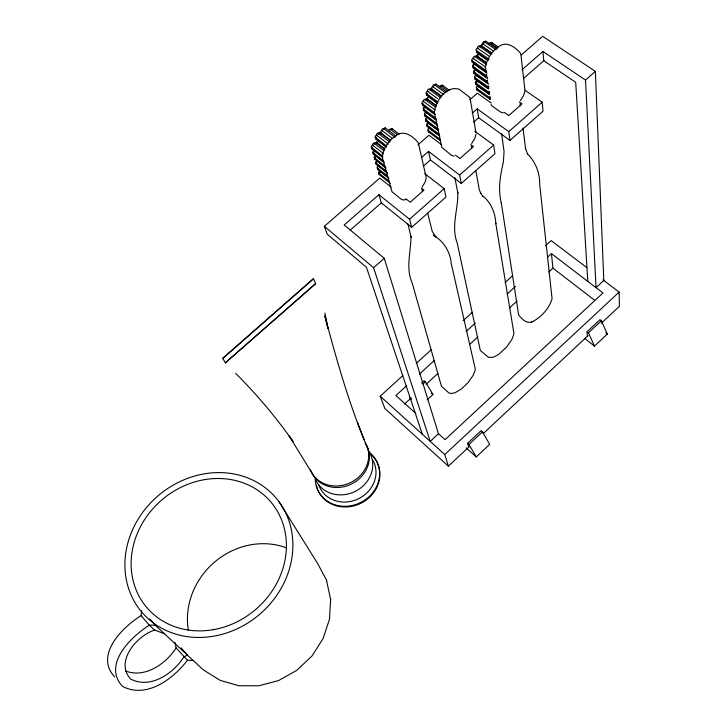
<?xml version="1.0" encoding="UTF-8"?>
<svg xmlns="http://www.w3.org/2000/svg" width="727" height="727" viewBox="0 0 727 727"><rect width="100%" height="100%" fill="white"/><g stroke="black" fill="none" stroke-linecap="round" stroke-linejoin="round"><path stroke-width="1.09" d="M279.014 501.748A88.103 78.034 -40.5 0 1 213.911 636.143A88.103 78.034 -40.5 0 1 133.759 527.22A88.103 78.034 -40.5 0 1 279.014 501.748L317.644 563.507L326.45 580.01L330.64 599.611L329.467 619.25L323.124 638.506L311.983 655.972L296.78 670.339L278.632 680.536L258.848 685.788L238.901 685.725L220.254 680.408L203.278 669.867L155.151 625.12L149.78 618.922M114.666 676.873C94.256 655.2 122.49 627.101 141.074 615.651L141.665 610.68M476.04 134.077L474.749 138.539L471.678 143.464M485.336 67.675C486.763 59.132 491.897 51.163 499.095 46.346C506.646 40.685 516.006 47.537 520.777 53.671M524.912 91.202L523.522 95.71L520.405 100.644M422.042 187.066L425.077 182.159L426.267 177.761L418.298 142.81C412.918 136.013 403.512 129.306 395.424 135.967C388.391 140.838 382.829 148.808 382.284 157.495L392.017 191.692L401.186 199.216L403.076 199.952L405.766 199.689M175.08 642.613L176.052 647.921C166.029 663.933 144.709 678.555 125.535 670.948M193.191 660.489L187.475 660.243C173.099 679.009 146.59 699.001 122.509 686.379C102.298 664.642 130.96 636.743 149.308 625.193L155.151 625.12M466.198 447.941L476.285 456.938L489.68 444.379L482.492 431.793L481.156 430.62L467.615 443.261L468.67 447.196M584.862 338.518L594.477 346.125L607.29 334.111L601.402 320.725L600.02 319.653L587.08 331.739L587.371 336.265M476.285 456.938L468.942 444.442L482.492 431.793M594.477 346.125L588.452 332.821L601.402 320.725M402.831 375.595L380.203 396.188L384.865 408.51L448.359 466.171L469.024 446.86M483.073 433.737L588.025 335.656M601.247 323.306L619.422 306.312L619.122 292.09L603.028 279.895M448.359 466.171L444.77 454.548L619.122 292.09M427.203 399.795L432.956 394.507L425.422 381.784L424.159 380.675L421.66 382.956M404.439 404.103L411.109 397.987M426.131 384.238L437.808 373.551M469.506 344.525L477.848 336.892M509.545 307.866L517.061 300.996M548.758 271.971L552.929 268.154L551.429 253.614L547.249 257.422M406.757 385.637L395.888 395.552L415.899 413.49M419.297 374.187L434.355 360.447M466.134 331.448L475.331 323.052M507.11 294.053L515.47 286.429M422.923 384.065L425.422 381.784M416.235 363.391L431.32 349.669M463.172 320.68L472.386 312.292M505.074 282.549L512.617 275.678M545.305 245.935L551.166 240.601L586.934 267.7M384.238 258.294L438.463 433.719L430.202 441.38L373.587 267.718L384.238 258.294L344.198 224.997L378.921 194.672L409.555 219.218L411.7 227.315L445.996 196.99L444.188 188.656L424.722 173.626M595.358 71.346L603.801 280.486L596.031 287.683L585.517 80.061L595.358 71.346L542.678 36.35L521.314 54.934M409.555 219.218L444.188 188.656M493.633 145.027L494.96 153.697L461.291 183.477L459.628 175.034L493.633 145.027L474.767 131.205M542.178 102.189L543.042 111.176L509.972 140.42L508.791 131.651L542.178 102.189L524.858 90.139M315.563 283.648L225.334 362.828L315.636 283.712L313.501 278.695L222.753 358.366L225.479 362.964M350.296 230.032L381.33 202.878L378.921 194.672M423.696 165.811L430.429 159.922L428.512 151.389L421.715 157.323M473.704 122.063L478.657 117.729L477.203 108.877L472.196 113.248M523.349 78.625L543.796 60.741L542.951 51.481L522.004 69.765M422.342 434.273L366.472 267.318L327.277 234.258L324.351 226.315L379.748 178.124L391.053 187.075M417.98 144.846L428.994 135.267L441.362 144.564M469.697 99.853L477.366 93.183L491.207 103.052M469.778 97.336L459.246 89.321C446.396 84.977 435.509 101.08 434.337 112.385L441.852 147.436L451.322 155.224L454.157 156.087M532.591 321.643C541.533 316.908 549.13 308.539 552.075 298.77L539.698 184.394C539.952 172.962 535.563 161.857 527.42 153.86L527.657 154.315L525.512 148.59L525.594 149.071L522.977 127.997M164.347 633.671L154.642 630.091C136.967 635.562 114.648 661.552 130.569 678.973C150.107 689.469 173.399 673.575 183.858 656.926L187.402 655.109L181.023 647.766M501.639 133.795L504.084 151.616L503.338 162.239C500.194 175.58 497.85 189.711 501.357 203.206L501.285 202.751L518.624 314.818C521.214 318.553 526.512 324.033 531.81 321.934M531.446 322.07L532.927 321.516M503.257 112.967L500.539 112.04L492.17 106.069L490.998 104.461M542.951 51.481L585.517 80.061M543.796 60.741L575.702 82.296L587.789 281.376M491.843 42.539L498.268 46.928M490.243 43.002L497.577 48.018M485.845 41.212L496.886 48.782M484.218 41.675L496.187 49.881M482.837 43.802L492.961 50.754M481.465 45.919L491.57 52.88M480.638 45.692L491.67 53.289M479.011 46.164L490.961 54.407M488.653 55.906L477.63 48.291A1.263 0.645 -56.7 0 0 476.24 49.291A1.263 0.645 -56.7 0 0 476.621 50.436M476.258 50.408L489.098 59.305M476.512 52.053L488.417 60.314M478.52 54.034L486.745 59.741M477.148 56.143L486.272 62.486M476.33 55.924L486.372 62.913M474.704 56.406L486.572 64.667M472.123 60.668A1.254 0.636 -56.4 0 1 472.014 59.378A1.254 0.636 -56.4 0 1 473.332 58.514L485.191 66.784M471.959 60.623L485.627 70.174M472.223 62.24L485.872 71.791M474.24 64.185L486.945 73.073M472.877 66.275L486.472 75.817M473.141 67.875L486.708 77.407M487.772 78.661L475.14 69.783A1.245 0.627 -56.1 0 1 475.122 68.711M519.278 101.898L522.059 103.852L508.746 115.557L504.129 112.267M473.786 71.864L487.308 81.388M474.04 73.445L487.544 82.969M476.021 75.326L488.599 84.196M474.676 77.389L488.135 86.895A1.245 0.609 -55.7 0 0 488.935 86.64A1.236 0.609 -55.6 0 0 488.19 88.058A1.236 0.609 -55.6 0 0 488.944 88.376M474.931 78.961L488.371 88.458M476.903 80.806L488.517 89.021M475.567 82.86L488.953 92.347A1.236 0.6 -55.5 0 0 489.744 92.093M475.812 84.414L489.18 93.892M477.775 86.231L489.326 94.428M476.439 88.267L489.762 97.736M476.685 89.803L489.989 99.263M477.203 108.877L508.791 131.651M442.398 85.213L449.622 90.43M440.716 85.722L447.95 90.948M436 84.159L446.887 92.029M434.31 84.677L445.197 92.556M478.657 117.729L509.972 140.42M443.815 94.683L432.947 86.795A1.263 0.663 -55.5 0 0 431.465 87.976A1.263 0.663 -55.5 0 0 432.192 88.83A1.263 0.654 -55.4 0 0 431.711 90.212M431.584 88.912L441.534 96.155M430.702 88.73L441.571 96.627M429.003 89.248L440.771 97.827M427.64 91.366L437.59 98.627M426.276 93.492L438.017 102.08M426.613 95.083L437.436 103.007M429.721 97.591L436.918 102.861M427.467 99.036L436.445 105.624M426.585 98.854L436.473 106.115M424.886 99.381L435.682 107.314M423.532 101.489L435.209 110.095M422.178 103.597L434.737 112.867M422.523 105.161L435.064 114.43M424.732 106.969L434.564 114.23M423.387 109.059L435.882 118.31M470.814 144.609L473.468 146.581L459.909 158.504L455.493 155.187M423.723 110.604L436.2 119.855M425.913 112.385L435.7 119.628M424.577 114.457L437.009 123.69M424.913 115.984L437.699 125.626M425.749 119.801L438.127 129.015M426.086 121.309L438.445 130.524M438.808 130.905L428.248 123.036A1.227 0.627 -54.5 0 1 428.03 122.536M426.922 125.08L439.226 134.277M427.249 126.58L439.544 135.767M429.393 128.27L439.899 136.131M428.067 130.297L440.317 139.475M428.394 131.787L440.626 140.956M428.512 151.389L459.628 175.034M392.017 128.688L399.132 134.113M390.272 129.252L397.387 134.686M430.429 159.922L461.291 183.477M551.429 253.614L602.956 292.972L445.078 439.644L438.408 433.665M385.228 127.916L395.933 136.103M383.465 128.488L395.07 137.367M382.111 130.606L391.917 138.121M380.621 132.605L390.553 140.247M379.83 132.568L390.653 140.893M378.058 133.141L389.781 142.165M552.929 268.154L594.668 300.296M376.568 135.149L388.273 144.182M375.214 137.267L386.773 146.2M378.049 140.511L386.019 146.681M375.65 138.802L386.291 147.045M376.704 142.619L384.665 148.79M376.059 142.692L384.901 149.553M374.287 143.274L384.02 150.825M372.66 145.164L383.547 153.624M371.324 147.263L382.802 156.214M374.16 150.444L382.956 157.305M371.761 148.771L382.338 157.032M421.369 188.048L423.995 190.092L410.182 202.233L405.839 198.789M605.727 332.884L607.29 334.111M372.833 152.525L383.374 160.767M375.641 155.66L384.392 162.512M373.26 154.024L383.783 162.257M374.323 157.732L384.81 165.956M377.113 160.821L385.819 167.655M374.741 159.213L386.082 168.11M375.786 162.884L386.228 171.081M378.558 165.929L387.227 172.744M376.204 164.338L387.5 173.226M587.08 331.739L588.452 332.821M377.249 167.973L387.627 176.152M379.994 170.972L388.618 177.77M377.658 169.418L388.89 178.279M379.885 170.6A1.218 0.645 -52.8 0 0 380.13 171.072A1.218 0.636 -52.7 0 0 378.921 171.754A1.218 0.636 -52.7 0 0 378.722 173.044L389.018 181.168M379.094 174.435L390.272 183.268M434.074 235.566C443.77 241.546 450.277 251.924 451.194 263.31L475.376 369.425L473.232 375.232L468.052 382.62L461.363 389L454.875 392.871L450.876 393.516L448.813 392.889L441.443 386.219L412.191 282.976C405.484 268.145 410.909 252.105 410.991 236.72L411.046 237.184L407.947 223.943M433.31 235.039L435.882 237.093L432.247 231.45L427.694 213.138M381.33 202.878L411.7 227.315M324.351 226.315L373.587 267.718M313.501 278.695L222.753 358.366M431.293 393.043L432.956 394.507M467.615 443.261L468.942 444.442M409.874 397.751L411.518 399.223M380.203 396.188L444.77 454.548M154.642 630.091L149.308 625.193L141.074 615.651M187.475 660.243L176.052 647.921M235.648 373.36C256.722 394.407 276.033 417.216 293.135 441.607L289.21 436.027L311.629 472.505M324.933 313.083L327.95 328.331L324.805 315.718C336.837 361.028 349.732 406.202 368.026 449.45M364.1 439.481L357.448 422.396M421.933 189.356L422.46 191.519M326.45 580.01L326.659 580.955M330.458 598.775L330.64 599.611M454.848 177.679L457.856 193.073L457.792 192.61C458.346 209.331 450.876 226.288 457.138 242.763L480.347 350.487L488.508 357.357L493.26 357.275L498.595 354.449L506.528 347.133L511.744 339.727L513.998 333.838L495.769 223.307L495.841 223.762C495.36 213.093 491.125 202.26 482.383 195.699L482.746 196.072L480.565 193.037L480.792 193.491L479.284 189.665L475.876 171.054M471.405 145.873L471.796 148.063M470.024 97.818L475.912 132.414M520.069 103.67L520.332 105.878M520.868 54.207L524.903 89.975M374.051 150.053A1.245 0.672 -53.3 0 0 374.305 150.544A1.245 0.672 -53.2 0 0 373.133 151.152A1.245 0.672 -53.2 0 0 372.797 152.479A1.245 0.672 -53.2 0 0 373.851 152.334A1.245 0.663 -53.2 0 0 373.151 153.751A1.245 0.663 -53.2 0 0 374.041 154.006M375.532 155.278A1.236 0.663 -53.2 0 0 375.786 155.769A1.236 0.663 -53.1 0 0 374.559 156.45A1.236 0.663 -53.1 0 0 374.36 157.777A1.236 0.663 -53.1 0 0 375.55 157.314A1.236 0.663 -53.1 0 0 374.632 158.831A1.236 0.663 -53.1 0 0 375.514 159.186M377.776 168.055A1.227 0.645 -52.8 0 1 377.34 166.937A1.227 0.645 -52.8 0 1 378.831 166.129A1.227 0.645 -52.9 0 1 378.494 165.302M378.422 169.382A1.218 0.645 -52.8 0 1 377.613 169.336A1.218 0.645 -52.8 0 1 377.831 168.246M379.894 172.581A1.218 0.636 -52.7 0 1 378.722 173.044M379.848 174.398A1.218 0.636 -52.7 0 1 378.985 174.062A1.218 0.636 -52.7 0 1 379.912 172.626M376.332 162.966A1.227 0.654 -53 0 1 375.814 161.976A1.227 0.654 -53 0 1 377.249 160.921A1.236 0.654 -53 0 1 377.04 160.194M376.977 164.32A1.227 0.654 -52.9 0 1 376.159 164.266A1.227 0.654 -52.9 0 1 376.386 163.166M392.216 129.451A1.254 0.672 -54 0 0 391.735 128.661A1.254 0.672 -54 0 0 390.572 129.742A1.254 0.672 -54 0 0 389.636 129.361A1.254 0.672 -54 0 0 388.681 130.851M376.141 142.865A1.254 0.672 -53.5 0 0 375.15 142.783A1.254 0.672 -53.5 0 0 374.323 144.182A1.254 0.672 -53.5 0 0 373.814 143.146A1.254 0.672 -53.5 0 0 372.569 144.6A1.254 0.672 -53.5 0 0 373.451 145.155M372.115 147.254A1.254 0.672 -53.4 0 1 371.215 146.872A1.254 0.672 -53.4 0 1 372.16 145.382A1.254 0.672 -53.4 0 1 373.06 145.763M372.542 148.762A1.254 0.672 -53.3 0 1 371.67 148.608A1.254 0.672 -53.3 0 1 372.124 147.299M373.124 145.745A1.254 0.672 -53.4 0 1 373.269 145.464M378.413 140.902A1.254 0.672 -53.6 0 0 377.313 140.911A1.254 0.672 -53.6 0 0 376.622 142.447A1.254 0.672 -53.6 0 0 377.731 142.428A1.254 0.672 -53.5 0 0 377.022 143.737M378.376 140.656A1.254 0.672 -53.6 0 1 377.976 139.857M378.231 134.177A1.263 0.682 -53.8 0 1 379.303 132.614A1.263 0.682 -53.8 0 1 380.039 133.341M376.895 135.295A1.263 0.682 -53.8 0 1 376.595 134.204A1.263 0.682 -53.8 0 1 377.867 133.105A1.263 0.682 -53.8 0 1 378.167 134.195M376.931 135.54A1.263 0.682 -53.7 0 0 375.823 135.549A1.263 0.682 -53.7 0 0 375.132 137.094A1.263 0.682 -53.7 0 0 376.25 137.085A1.254 0.682 -53.7 0 0 375.532 138.403A1.254 0.682 -53.7 0 0 376.195 138.902M385.474 128.425A1.263 0.682 -54 0 0 384.592 128.025A1.263 0.682 -54 0 0 383.629 129.524A1.263 0.682 -54 0 0 383.283 128.443A1.263 0.682 -54 0 0 382.002 129.542A1.263 0.682 -54 0 0 382.302 130.642M381.411 132.605A1.263 0.682 -53.9 0 1 380.521 132.369A1.263 0.682 -53.9 0 1 381.157 130.96A1.263 0.682 -53.9 0 1 382.257 130.715M380.957 133.977A1.254 0.682 -53.8 0 1 381.421 132.659M366.026 444.397A30.625 27.362 -26.1 0 1 351.923 483.8A30.625 27.362 -26.1 0 1 311.538 472.205M368.307 450.54A30.243 27.117 -26.1 0 1 356.012 490.979A30.243 27.117 -26.1 0 1 315.191 478.766M372.678 459.882A29.871 26.872 -26.2 0 1 358.002 498.976A29.871 26.872 -26.2 0 1 318.799 485.145M369.425 452.467A32.779 29.507 -26.2 0 1 360.392 502.639A32.779 29.507 -26.2 0 1 315.282 478.957M371.433 454.675A32.733 29.48 -26.2 0 1 362.364 502.493A32.733 29.48 -26.2 0 1 316.29 485.2M368.862 452.548A32.733 29.48 -26.2 0 1 370.616 453.939M365.345 442.807A30.707 27.408 -26.1 0 1 350.687 482.546A30.707 27.408 -26.1 0 1 310.311 469.733M188.411 630.473A72.3 65.857 -43.6 0 1 214.928 561.78A72.3 65.857 -43.6 0 1 286.447 547.867M424.931 107.251A1.245 0.654 -54.8 0 0 423.886 107.232A1.245 0.654 -54.8 0 0 423.178 108.768A1.245 0.654 -54.8 0 0 424.232 108.786A1.245 0.645 -54.8 0 0 423.505 110.095A1.245 0.645 -54.8 0 0 424.105 110.613M424.904 107.005A1.245 0.654 -54.9 0 1 424.668 105.906M424.959 114.457A1.236 0.645 -54.7 0 1 424.404 113.685A1.236 0.645 -54.7 0 1 425.531 112.376A1.236 0.645 -54.7 0 1 426.086 113.148A1.236 0.645 -54.7 0 1 426.34 112.594M426.295 112.385A1.236 0.645 -54.8 0 1 425.749 111.613M425.295 115.993A1.236 0.645 -54.7 0 1 424.695 115.602A1.236 0.645 -54.7 0 1 425.195 114.412M428.367 123.136A1.227 0.627 -54.4 0 0 427.267 123.445A1.227 0.627 -54.4 0 0 426.74 124.862A1.227 0.627 -54.4 0 0 427.749 124.808A1.218 0.627 -54.4 0 0 427.04 126.198A1.218 0.627 -54.4 0 0 427.849 126.471M428.666 130.197A1.218 0.627 -54.3 0 1 427.858 129.96A1.218 0.627 -54.3 0 1 428.494 128.606A1.218 0.627 -54.3 0 1 429.512 128.37M429.557 128.306A1.218 0.627 -54.3 0 1 429.33 127.252M429.221 131.505A1.218 0.618 -54.2 0 1 428.276 131.678A1.218 0.618 -54.2 0 1 428.485 130.496M427.022 116.702A1.236 0.636 -54.6 0 0 427.085 117.738A1.227 0.636 -54.5 0 0 425.967 118.31A1.227 0.636 -54.5 0 0 425.595 119.637A1.227 0.636 -54.5 0 0 426.585 119.528A1.227 0.636 -54.5 0 0 425.886 121.036A1.227 0.636 -54.5 0 0 426.922 121.036M440.88 86.522A1.254 0.654 -55.5 0 1 442.016 85.195A1.254 0.654 -55.5 0 1 442.552 86.013M439.308 86.749A1.254 0.654 -55.5 0 1 440.344 85.713A1.254 0.654 -55.5 0 1 440.925 86.259M425.168 99.89A1.254 0.654 -55.1 0 1 426.413 98.817A1.254 0.654 -55.1 0 1 426.649 99.926M422.796 103.498A1.254 0.654 -55 0 1 421.96 103.234A1.254 0.654 -55 0 1 422.605 101.825A1.254 0.654 -55 0 1 423.659 101.607A1.254 0.654 -55.1 0 1 423.387 100.608A1.254 0.654 -55.1 0 1 424.432 99.399A1.254 0.654 -55.1 0 1 425.104 99.908M423.141 105.061A1.254 0.654 -55 0 1 422.323 104.87A1.254 0.654 -55 0 1 422.805 103.552M427.849 99.045A1.254 0.654 -55.2 0 1 427.403 97.963A1.254 0.654 -55.2 0 1 428.821 96.927A1.254 0.654 -55.2 0 1 428.603 96.409M427.585 100.09A1.254 0.654 -55.1 0 1 427.894 99.254M430.766 89.812A1.263 0.663 -55.4 0 0 430.529 88.685A1.263 0.663 -55.4 0 0 429.275 89.757A1.263 0.663 -55.4 0 0 428.539 89.257A1.263 0.663 -55.4 0 0 427.494 90.475A1.263 0.663 -55.4 0 0 427.812 91.411M426.894 93.392A1.263 0.663 -55.3 0 1 426.058 93.038A1.263 0.663 -55.3 0 1 426.867 91.566A1.263 0.663 -55.3 0 1 427.839 91.666M427.467 94.819A1.263 0.663 -55.3 0 1 426.44 94.883A1.263 0.663 -55.3 0 1 426.903 93.447M436.218 84.695A1.263 0.663 -55.6 0 0 435.509 84.187A1.263 0.663 -55.6 0 0 434.473 85.477A1.263 0.663 -55.5 0 0 434.001 84.641A1.263 0.663 -55.5 0 0 432.847 85.804A1.263 0.663 -55.5 0 0 433.119 86.84M486.636 75.862A1.254 0.627 -56 0 1 486.299 75.281A1.254 0.627 -56 0 1 486.817 74.181M474.358 64.303A1.245 0.627 -56.2 0 0 473.277 64.567A1.245 0.627 -56.2 0 0 472.714 66.039A1.245 0.627 -56.2 0 0 473.686 66.03A1.245 0.627 -56.2 0 0 472.95 67.466A1.245 0.627 -56.2 0 0 473.722 67.802M474.404 64.23A1.245 0.636 -56.3 0 1 474.377 62.813M487.517 77.162A1.254 0.618 -55.9 0 1 486.645 77.362A1.254 0.618 -55.9 0 1 486.708 76.326M487.472 81.433A1.245 0.618 -55.8 0 1 487.463 80.034M475.249 69.901A1.236 0.627 -56.1 0 0 474.186 70.174A1.236 0.627 -56.1 0 0 473.622 71.628A1.236 0.627 -56.1 0 0 474.586 71.619A1.236 0.627 -56 0 0 473.886 73.245A1.236 0.627 -56 0 0 475.058 72.991M488.117 82.878A1.245 0.618 -55.8 0 1 487.535 81.897M488.889 92.302A1.236 0.6 -55.5 0 1 488.944 91.293M476.358 82.614A1.227 0.609 -55.8 0 1 475.385 82.342A1.227 0.609 -55.8 0 1 476.548 80.797A1.227 0.609 -55.8 0 1 476.921 81.869M476.976 81.851A1.227 0.609 -55.8 0 1 477.294 81.033M477.257 80.824A1.227 0.609 -55.8 0 1 476.73 80.515A1.227 0.609 -55.8 0 1 477.039 79.479M476.612 84.159A1.227 0.609 -55.7 0 1 475.631 84.014A1.227 0.609 -55.7 0 1 476.585 82.451M489.535 93.901A1.227 0.6 -55.5 0 1 488.998 93.501A1.227 0.6 -55.5 0 1 489.525 92.311M487.09 81.07A1.218 0.6 -55.8 0 1 486.745 81.061M490.325 97.645A1.227 0.6 -55.4 0 1 489.607 97.545A1.227 0.6 -55.4 0 1 489.907 96.418M476.603 88.312A1.218 0.609 -55.6 0 1 476.385 87.313A1.218 0.609 -55.6 0 1 477.485 86.195A1.218 0.609 -55.6 0 1 477.893 87.004A1.218 0.609 -55.6 0 1 478.002 86.722M477.93 86.277A1.218 0.609 -55.7 0 1 477.648 85.459M490.334 99.272A1.227 0.6 -55.3 0 1 489.807 98.872A1.227 0.6 -55.3 0 1 490.334 97.7M477.257 89.712A1.218 0.6 -55.6 0 1 476.512 89.512A1.218 0.6 -55.6 0 1 477.012 88.231M488.071 86.849A1.245 0.609 -55.7 0 1 488.126 85.831M475.04 77.407A1.236 0.618 -55.9 0 1 474.522 76.698A1.236 0.618 -55.9 0 1 475.522 75.372A1.236 0.618 -55.9 0 1 476.203 75.853M476.603 75.244A1.236 0.618 -56 0 1 475.894 74.545M475.503 78.879A1.227 0.618 -55.9 0 1 474.758 78.67A1.227 0.618 -55.9 0 1 475.258 77.362M476.258 75.835A1.236 0.618 -55.9 0 1 476.612 75.299M491.961 43.356A1.254 0.627 -56.8 0 0 491.488 42.502A1.254 0.627 -56.8 0 0 490.352 43.82A1.263 0.636 -56.8 0 0 489.98 42.948A1.263 0.636 -56.8 0 0 488.862 43.993M476.503 56.233A1.254 0.636 -56.5 0 0 475.858 55.943A1.254 0.636 -56.5 0 0 474.94 56.933A1.254 0.636 -56.4 0 0 473.777 56.751A1.254 0.636 -56.4 0 0 473.332 58.514M485.99 70.201A1.263 0.627 -56.1 0 1 485.445 69.756A1.263 0.627 -56.1 0 1 485.981 68.529M486.681 71.546A1.263 0.627 -56.1 0 1 485.754 71.673A1.263 0.627 -56.1 0 1 486.027 70.41M472.814 62.168A1.254 0.636 -56.3 0 1 472.041 61.94A1.254 0.636 -56.3 0 1 472.559 60.605M473.731 58.76A1.254 0.636 -56.4 0 1 473.922 58.496M478.911 54.28A1.254 0.636 -56.5 0 0 478.648 54.852A1.254 0.636 -56.5 0 0 478.012 54.071A1.254 0.636 -56.5 0 0 476.957 55.679A1.254 0.636 -56.5 0 0 477.957 55.906A1.254 0.636 -56.5 0 0 477.276 56.96M478.684 54.089A1.254 0.636 -56.6 0 1 478.666 52.644M480.82 46.246A1.263 0.645 -56.7 0 0 480.165 45.701A1.263 0.645 -56.7 0 0 479.138 46.991A1.263 0.645 -56.7 0 0 478.648 46.137A1.263 0.645 -56.7 0 0 477.503 47.455A1.263 0.645 -56.7 0 0 477.993 48.318M477.094 51.98A1.263 0.645 -56.6 0 1 476.358 51.844A1.263 0.645 -56.6 0 1 476.658 50.654M478.03 48.536A1.263 0.645 -56.7 0 1 478.23 48.273M486.018 41.766A1.263 0.636 -56.9 0 0 485.372 41.221A1.263 0.636 -56.9 0 0 484.336 42.502A1.263 0.645 -56.9 0 0 483.637 41.739A1.263 0.645 -56.9 0 0 482.664 43.484A1.263 0.645 -56.9 0 0 483.873 43.347A1.263 0.636 -56.8 0 0 483.237 44.047M482.955 43.92A1.263 0.636 -56.8 0 0 481.874 44.174A1.263 0.636 -56.8 0 0 481.292 45.674A1.263 0.636 -56.8 0 0 482.274 45.683A1.263 0.636 -56.8 0 0 481.528 47.019M213.229 629.682A81.433 72.118 -40.5 0 0 273.679 505.574A81.433 72.118 -40.5 0 0 139.411 528.811A81.433 72.118 -40.5 0 0 213.229 629.682"/></g></svg>
